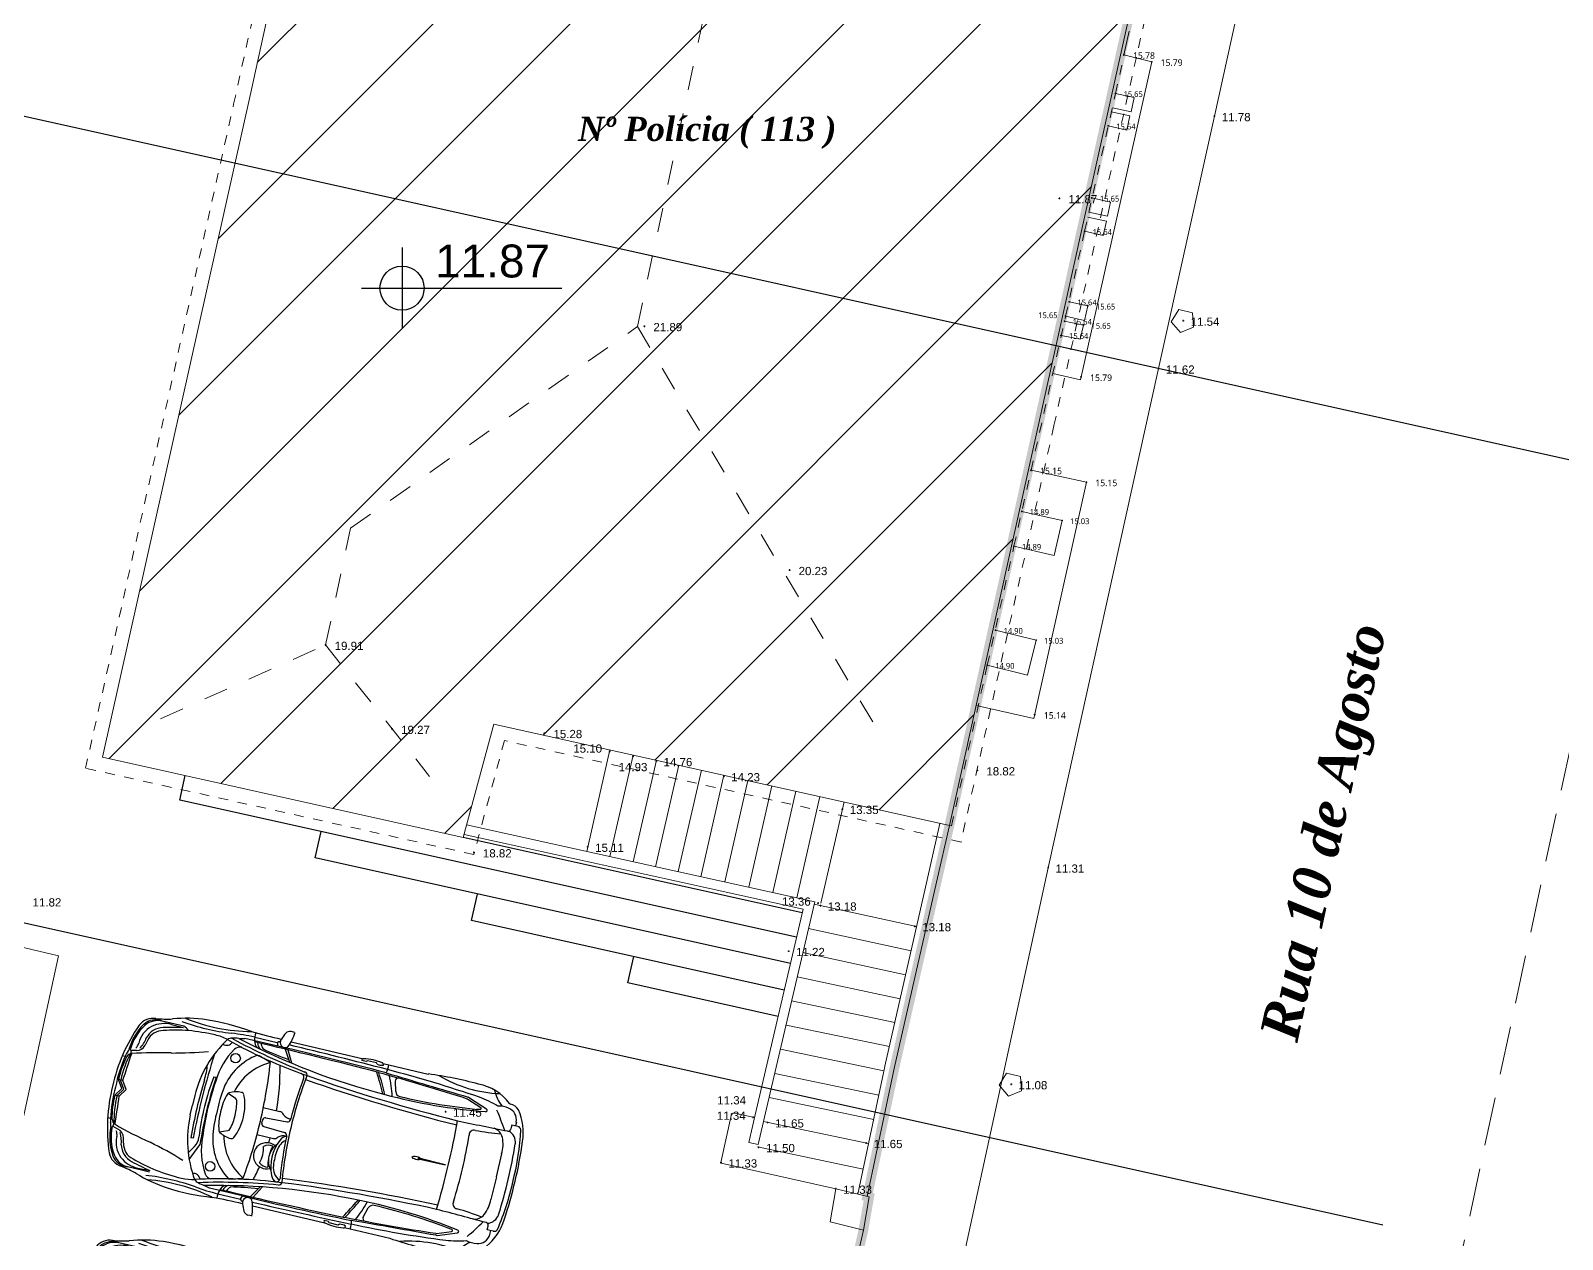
# Model space of a CAD drawing. Header units: millimetres. Extents: x 1778 to 2471, y 1406 to 1876.
# Drawn here: x 1857.87 to 1873.7, y 1525.9 to 1538.38 of the extents above; entities that cross this region are included whole.
import ezdxf
from ezdxf.enums import TextEntityAlignment as Align

# ---------------------------------------------------------------- set-up
doc = ezdxf.new("R2010")
doc.units = ezdxf.units.MM
for name, pattern in [('DASHED2', [0.375, 0.25, -0.125]), ('RAYITAS', [0.5, 0.25, -0.25]), ('TRAZOS', [0.75, 0.5, -0.25])]:
    doc.linetypes.add(name, pattern=pattern)
for name, color, linetype, lineweight in [('02_Lev_22abril2023', 7, 'Continuous', 0), ('05_Cerceas', 7, 'Continuous', 0), ('06_Soleiras', 7, 'Continuous', 0), ('10_Varandas_Pnts', 7, 'Continuous', 0), ('construcao', 6, 'Continuous', 0), ('cxs', 7, 'Continuous', 0), ('cxs_agua', 7, 'Continuous', 0), ('escadas_degraus', 7, 'Continuous', 0), ('lancil', 7, 'Continuous', 0), ('lancilete', 7, 'Continuous', 0), ('limite_estrema', 7, 'Continuous', 0), ('linha_cume', 7, 'Continuous', 0), ('muro', 7, 'Continuous', 0), ('pilares', 7, 'Continuous', 0), ('Pilares_suporte_varanda', 7, 'Continuous', 0), ('texto', 7, 'Continuous', 0), ('varanda', 7, 'Continuous', 0)]:
    doc.layers.add(name, color=color, linetype=linetype, lineweight=lineweight)
for name, color, linetype in [('ARQ_CONSTRUIR_VISTA', 30, 'Continuous'), ('ARQ_EXISNTENTE_VISTA', 9, 'Continuous'), ('ARQ_LINHA_CORTE', 4, 'Continuous'), ('ARQ_MOBILIARIO', 8, 'Continuous')]:
    doc.layers.add(name, color=color, linetype=linetype)
doc.layers.add('LIMITE_ARTIGO', color=7, linetype='Continuous', true_color=0xdb0000)
doc.styles.add('Arial', font='arial.ttf', dxfattribs={"height": 0.2})
doc.styles.add('Segoe UI', font='segoeui.ttf', dxfattribs={"height": 0.2})
doc.styles.add('Times New Roman', font='timesbi.ttf', dxfattribs={"height": 0.2})

# ---------------------------------------------------------------- blocks, each defined once
blk = doc.blocks.new('G$C5B2FF415')
for p, q in [((0.557, 4.119), (0.571, 4.172)), ((0.571, 4.172), (0.571, 4.184)), ((0.571, 4.172), (0.605, 4.172)), ((0.645, 4.218), (0.646, 4.248)), ((0.892, 4.184), (0.892, 4.23)), ((0.975, 4.176), (0.892, 4.23)), ((0.975, 4.153), (0.892, 4.207)), ((0.975, 4.131), (0.892, 4.184)), ((0.975, 4.176), (1.057, 4.23)), ((0.975, 4.153), (1.057, 4.207)), ((0.975, 4.131), (1.057, 4.184)), ((1.057, 4.184), (1.057, 4.23)), ((1.305, 4.218), (1.304, 4.248)), ((1.379, 4.172), (1.345, 4.172)), ((1.379, 4.172), (1.379, 4.184)), ((1.393, 4.119), (1.379, 4.172)), ((0.43, 4.03), (0.483, 4.043)), ((1.52, 4.03), (1.467, 4.043)), ((0.201, 3.699), (0.201, 3.928)), ((0.213, 3.827), (0.217, 3.699)), ((1.737, 3.827), (1.733, 3.699)), ((1.749, 3.699), (1.749, 3.928)), ((0.42, 3.329), (0.594, 3.256)), ((0.565, 3.307), (0.486, 3.355)), ((0.643, 3.34), (0.643, 3.366)), ((0.871, 3.424), (0.975, 3.424)), ((1.079, 3.424), (0.975, 3.424)), ((1.309, 3.277), (1.311, 3.254)), ((0.18, 2.707), (0.18, 3.056)), ((0.771, 3.094), (0.803, 3.01)), ((1.179, 3.094), (1.147, 3.01)), ((1.77, 2.707), (1.77, 3.056)), ((0.144, 2.96), (0.144, 2.721)), ((1.806, 2.96), (1.806, 2.721)), ((0.13, 2.708), (0.129, 2.694)), ((0.144, 2.721), (0.13, 2.708)), ((0.144, 2.721), (0.18, 2.707)), ((0.832, 2.707), (0.832, 2.531)), ((1.118, 2.707), (1.118, 2.531)), ((1.806, 2.721), (1.77, 2.707)), ((1.806, 2.721), (1.82, 2.708)), ((1.82, 2.708), (1.821, 2.694)), ((0.001, 2.567), (0, 2.609)), ((0.104, 2.583), (0.104, 1.814)), ((0.193, 2.626), (0.314, 2.551)), ((0.193, 2.597), (0.316, 2.531)), ((0.928, 2.657), (0.919, 2.435)), ((0.958, 2.686), (0.975, 2.686)), ((0.992, 2.686), (0.975, 2.686)), ((1.022, 2.657), (1.031, 2.435)), ((1.757, 2.597), (1.634, 2.531)), ((1.757, 2.626), (1.636, 2.551)), ((1.846, 2.583), (1.846, 1.814)), ((1.949, 2.567), (1.95, 2.609)), ((0.114, 1.771), (0.127, 1.783)), ((0.114, 1.676), (0.114, 1.771)), ((0.127, 1.783), (0.127, 1.829)), ((1.823, 1.783), (1.823, 1.829)), ((1.836, 1.771), (1.823, 1.783)), ((1.836, 1.676), (1.836, 1.771)), ((0.104, 1.608), (0.104, 1.127)), ((0.126, 1.664), (0.114, 1.676)), ((1.824, 1.664), (1.836, 1.676)), ((1.846, 1.608), (1.846, 1.127)), ((0.254, 1.444), (0.358, 1.414)), ((1.696, 1.444), (1.592, 1.414)), ((0.969, 1.025), (0.972, 0.743)), ((0.981, 1.025), (0.978, 0.743)), ((0.245, 0.655), (0.317, 0.458)), ((0.263, 0.669), (0.317, 0.52)), ((0.978, 0.743), (0.972, 0.743)), ((1.687, 0.669), (1.633, 0.52)), ((1.705, 0.655), (1.633, 0.458)), ((0.42, 0.102), (0.42, 0.166)), ((0.42, 0.166), (0.459, 0.166)), ((0.975, 0.2), (0.732, 0.2)), ((0.975, 0.2), (1.218, 0.2)), ((1.53, 0.166), (1.491, 0.166)), ((1.53, 0.102), (1.53, 0.166)), ((0.378, 0.128), (0.42, 0.128)), ((1.572, 0.128), (1.53, 0.128))]:
    blk.add_line(p, q)
for centre in [(0.401, 3.103), (1.549, 3.103)]:
    blk.add_circle(centre, 0.0493)
for centre, radius, start, end in [((0.949, 2.504), 1.77, 89.1552, 111.5972), ((1.001, 2.504), 1.77, 68.4028, 90.8448), ((0.373, 3.984), 0.182, 114.4682, 175.8659), ((0.589, 3.608), 0.588, 92.2622, 122.0185), ((0.589, 3.631), 0.553, 91.7959, 123.5392), ((0.477, 4.215), 0.103, 271.7017, 305.3604), ((0.464, 4.136), 0.0944, 281.6615, 349.6389), ((4.726, 2.914), 4.31, 163.2081, 168.618), ((0.54, 4.371), 0.177, 278.3429, 293.283), ((0.661, 4.14), 0.0639, 108.0567, 163.2399), ((-3.089, 48.136), 44.132, 274.7946, 275.176), ((0.885, 3.085), 1.122, 89.6159, 104.4323), ((0.653, 4.123), 0.0958, 94.5403, 116.5913), ((0.879, 3.22), 1.01, 89.256, 103.6374), ((0.914, 2.802), 1.441, 87.5618, 100.7272), ((1.036, 2.802), 1.441, 79.2728, 92.4382), ((1.071, 3.22), 1.01, 76.3626, 90.744), ((1.065, 3.085), 1.122, 75.5677, 90.3841), ((5.039, 48.136), 44.132, 264.824, 265.2054), ((1.297, 4.123), 0.0958, 63.4087, 85.4597), ((1.289, 4.14), 0.0639, 16.7601, 71.9433), ((1.41, 4.371), 0.177, 246.717, 261.6571), ((-2.776, 2.914), 4.31, 11.382, 16.7919), ((1.361, 3.631), 0.553, 56.4608, 88.2041), ((1.361, 3.608), 0.588, 57.9815, 87.7378), ((1.486, 4.136), 0.0944, 190.3611, 258.3385), ((1.473, 4.215), 0.103, 234.6396, 268.2983), ((1.577, 3.984), 0.182, 4.1341, 65.5318), ((-1.143, 4.196), 1.349, 344.2701, 351.5641), ((0.38, 3.957), 0.181, 124.3398, 189.2537), ((0.409, 3.926), 0.208, 127.341, 179.5398), ((0.521, 3.829), 0.309, 141.1385, 180.3584), ((0.461, 3.853), 0.203, 104.9565, 165.3419), ((0.475, 3.856), 0.256, 88.8661, 139.4669), ((0.469, 3.855), 0.18, 102.4994, 166.893), ((0.373, 4.351), 0.304, 276.6695, 300.5755), ((1.577, 4.351), 0.304, 239.4245, 263.3305), ((1.475, 3.856), 0.256, 40.5331, 91.1339), ((1.481, 3.855), 0.18, 13.107, 77.5006), ((1.489, 3.853), 0.203, 14.6581, 75.0435), ((1.541, 3.926), 0.208, 0.4602, 52.659), ((1.429, 3.829), 0.309, 359.6416, 38.8615), ((1.57, 3.957), 0.181, 350.7463, 55.6602), ((3.093, 4.196), 1.349, 188.4359, 195.7299), ((1.484, 3.372), 1.405, 160.9987, 175.3851), ((2.197, 3.35), 2.01, 163.9978, 170.0156), ((1.834, 3.401), 1.617, 162.1936, 171.4323), ((0.116, 3.401), 1.617, 8.5677, 17.8064), ((-0.247, 3.35), 2.01, 9.9844, 16.0022), ((0.466, 3.372), 1.405, 4.6149, 19.0013), ((-1.686, 3.415), 1.827, 347.1188, 9.0619), ((-2.187, 3.459), 2.361, 353.751, 6.5838), ((2.378, 3.347), 2.163, 172.1713, 179.6074), ((-3.948, 4.815), 4.572, 341.8416, 346.719), ((5.898, 4.815), 4.572, 193.281, 198.1584), ((1.628, 3.732), 0.125, 313.9752, 344.8195), ((-0.428, 3.347), 2.163, 0.3926, 7.8287), ((4.137, 3.459), 2.361, 173.4162, 186.249), ((3.636, 3.415), 1.827, 170.9381, 192.8812), ((2.596, 3.308), 2.519, 175.9648, 186.8475), ((-0.646, 3.308), 2.519, 353.1525, 4.0352), ((0.788, 3.365), 0.573, 180.3265, 193.925), ((0.889, 2.229), 1.196, 90.8464, 123.3569), ((0.945, -1.888), 5.262, 86.5902, 93.2847), ((0.96, -4.195), 7.542, 85.5857, 92.4053), ((1.061, 2.229), 1.196, 56.6431, 89.1536), ((1.317, 4.036), 0.673, 264.9126, 278.607), ((1.162, 3.365), 0.573, 346.075, 359.6735), ((2.117, 2.95), 1.973, 172.6618, 179.7035), ((0.648, 3.056), 0.458, 163.5297, 172.4146), ((0.284, 3.171), 0.0766, 132.9073, 168.7824), ((-5.97, 1.502), 6.404, 7.8099, 15.2502), ((-4.429, 1.846), 4.861, 5.8717, 16.5171), ((0.225, 3.237), 0.0675, 288.9534, 22.3969), ((0.71, 2.506), 0.743, 92.4107, 122.2547), ((0.643, 3.422), 0.139, 235.6804, 280.5754), ((0.941, -1.125), 4.395, 85.1746, 94.5353), ((0.958, 0.831), 2.471, 81.8363, 96.7239), ((1.055, -0.658), 3.924, 91.1623, 95.5034), ((0.895, -0.658), 3.924, 84.4966, 88.8377), ((1.24, 2.506), 0.743, 57.7453, 87.5893), ((6.379, 1.846), 4.861, 163.4829, 174.1283), ((7.919, 1.502), 6.404, 164.7498, 172.1901), ((1.724, 3.237), 0.0675, 157.6031, 251.0466), ((1.666, 3.171), 0.0766, 11.2176, 47.0927), ((1.302, 3.056), 0.458, 7.5854, 16.4703), ((-0.167, 2.95), 1.973, 0.2965, 7.3382), ((-5.913, 2.73), 6.014, 359.604, 2.6469), ((-0.429, 3.221), 0.631, 344.8312, 350.5165), ((-6.648, 1.367), 7.062, 1.2169, 14.3507), ((0.357, 3.066), 0.0805, 122.7577, 179.5281), ((0.825, 2.549), 0.61, 99.0289, 146.0547), ((0.87, 2.481), 0.571, 102.8031, 152.7333), ((0.92, 1.803), 1.362, 87.6899, 98.0538), ((1.026, 2.947), 0.296, 152.1558, 177.1871), ((0.791, 3.071), 0.0302, 107.724, 152.1558), ((0.954, 2.559), 0.568, 87.9266, 107.724), ((0.831, 3.021), 0.0302, 200.8794, 253.9558), ((1.03, 1.803), 1.362, 81.9462, 92.3101), ((0.996, 2.559), 0.568, 72.276, 92.0734), ((1.119, 3.021), 0.0302, 286.0442, 339.1206), ((1.159, 3.071), 0.0302, 27.8442, 72.276), ((0.924, 2.947), 0.296, 2.8129, 27.8442), ((1.08, 2.481), 0.571, 27.2667, 77.1969), ((1.125, 2.549), 0.61, 33.9453, 80.9711), ((8.598, 1.367), 7.062, 165.6493, 178.7831), ((1.593, 3.066), 0.0805, 0.4719, 57.2423), ((2.379, 3.221), 0.631, 189.4835, 195.1688), ((7.863, 2.73), 6.014, 177.3531, 180.396), ((0.125, 2.768), 0.193, 73.3462, 98.3565), ((0.165, 2.864), 0.0899, 27.9735, 80.0401), ((45.403, 2.801), 45.211, 179.8113, 181.4863), ((0.158, 2.815), 0.111, 32.5876, 71.9118), ((0.166, 2.785), 0.0993, 40.1578, 74.5523), ((-2.682, 2.231), 2.989, 6.456, 11.9306), ((1.109, 3.049), 0.806, 191.3724, 202.2895), ((0.76, 2.96), 0.0302, 177.1871, 245.6875), ((0.968, 3.419), 0.534, 245.6875, 270.796), ((0.965, 3.485), 0.513, 253.9558, 271.1478), ((0.985, 3.485), 0.513, 268.8522, 286.0442), ((0.982, 3.419), 0.534, 269.204, 294.3125), ((1.19, 2.96), 0.0302, 294.3125, 2.8129), ((0.841, 3.049), 0.806, 337.7105, 348.6276), ((4.632, 2.231), 2.989, 168.0694, 173.544), ((1.792, 2.815), 0.111, 108.0882, 147.4124), ((1.785, 2.864), 0.0899, 99.9599, 152.0265), ((1.784, 2.785), 0.0993, 105.4477, 139.8422), ((-43.453, 2.801), 45.211, 358.5137, 0.1887), ((1.825, 2.768), 0.193, 81.6435, 106.6538), ((0.125, 2.642), 0.0515, 38.4599, 116.8526), ((29.811, 2.423), 29.632, 179.4519, 181.6821), ((0.987, 7.797), 5.093, 262.9608, 269.8623), ((0.641, 2.561), 0.135, 332.3718, 207.6282), ((0.963, 7.797), 5.093, 270.1377, 277.0392), ((-27.861, 2.423), 29.632, 358.3179, 0.5481), ((1.825, 2.642), 0.0515, 63.1474, 141.5401), ((0.062, 2.603), 0.0621, 120.3579, 174.9305), ((-0.014, 2.998), 0.432, 271.9046, 294.2864), ((0.211, 2.344), 0.361, 107.7207, 120.054), ((62.029, 2.925), 61.889, 180.30503, 181.27539), ((0.12, 2.64), 0.0567, 321.2436, 37.1913), ((0.987, 5.066), 2.505, 255.6536, 259.1123), ((0.636, 2.341), 0.194, 88.2466, 133.5706), ((0.641, 2.541), 0.113, 140.0298, 191.1301), ((0.615, 2.287), 0.248, 89.1142, 110.2514), ((0.647, 2.888), 0.289, 251.3291, 269), ((0.637, 2.888), 0.289, 270.8515, 288.5224), ((0.647, 2.341), 0.194, 46.4294, 91.7534), ((0.668, 2.287), 0.248, 69.7486, 90.8858), ((0.642, 2.541), 0.113, 348.8699, 39.9702), ((0.987, 5.066), 2.505, 265.1619, 266.4419), ((0.958, 2.655), 0.0302, 90, 177.7848), ((0.992, 2.655), 0.0302, 2.2152, 90), ((0.962, 5.066), 2.505, 273.5581, 284.3464), ((1.83, 2.64), 0.0567, 142.8087, 218.7564), ((1.964, 2.998), 0.432, 245.7136, 268.0954), ((-60.079, 2.925), 61.889, 358.72461, 359.69497), ((1.739, 2.344), 0.361, 59.946, 72.2793), ((1.888, 2.603), 0.0621, 5.0695, 59.6421), ((0.493, 2.372), 0.0993, 112.9469, 160.0706), ((0.44, 2.411), 0.0403, 186.6291, 277.5391), ((0.975, -1.657), 4.04, 90, 97.9974), ((0.569, 2.314), 0.154, 93.7485, 157.4728), ((0.975, -1.634), 4.04, 91.2142, 97.5391), ((0.641, 2.061), 0.443, 65.1623, 114.8752), ((0.641, 1.673), 0.8, 84.0804, 95.9196), ((0.714, 2.314), 0.154, 35.6802, 86.2515), ((0.792, 2.373), 0.0973, 19.6618, 68.5694), ((0.886, 2.533), 0.0541, 181.5975, 233.8415), ((0.788, 2.422), 0.0947, 352.5059, 45.4173), ((0.889, 2.436), 0.0302, 271.2142, 357.7848), ((0.975, -1.657), 4.04, 82.0026, 90), ((1.061, 2.436), 0.0302, 182.2152, 268.7858), ((0.975, -1.634), 4.04, 82.4609, 88.7858), ((1.162, 2.422), 0.0947, 134.5827, 190.0385), ((1.064, 2.533), 0.0541, 306.1585, 358.4025), ((1.51, 2.411), 0.0403, 262.4609, 353.3709), ((0.408, 2.377), 0.0339, 187.8099, 277.9974), ((-17.723, 0.433), 18.23, 0.9122, 6.0135), ((-17.723, 0.433), 18.274, 0.9029, 6.0177), ((19.673, 0.433), 18.274, 173.9823, 179.0971), ((19.673, 0.433), 18.23, 173.9865, 179.0878), ((1.542, 2.377), 0.0339, 262.0026, 352.1901), ((0.574, 1.705), 0.482, 166.9395, 190.2884), ((0.124, 1.808), 0.0212, 83.3964, 164.6416), ((1.826, 1.808), 0.0212, 15.3584, 96.6036), ((1.376, 1.705), 0.482, 349.7116, 13.0605), ((0.121, 1.622), 0.0225, 188.6585, 271.0844), ((-0.018, 1.64), 0.146, 343.6855, 9.4958), ((1.91, 4.471), 3.295, 238.8887, 242.9734), ((1.047, 2.928), 1.547, 237.1155, 245.773), ((22.871, 2.448), 22.678, 182.0711, 184.4881), ((0.902, 2.928), 1.547, 294.227, 302.8845), ((0.04, 4.471), 3.295, 297.0266, 301.1113), ((-20.921, 2.448), 22.678, 355.5119, 357.9289), ((1.968, 1.64), 0.146, 170.5042, 196.3145), ((1.829, 1.622), 0.0225, 268.9156, 351.3415), ((0.125, 1.833), 0.288, 265.828, 283.4857), ((12.643, 1.816), 12.49, 181.233, 185.7797), ((-160.247, -8.038), 160.725, 3.10627, 3.42132), ((0.797, 2.741), 1.359, 244.4942, 253.5448), ((0.246, 1.415), 0.0298, 73.7424, 182.6125), ((-5.375, 1.349), 5.79, 351.1835, 1.6624), ((7.325, 1.349), 5.79, 178.3376, 188.8165), ((1.153, 2.741), 1.359, 286.4552, 295.5058), ((1.704, 1.415), 0.0298, 357.3875, 106.2576), ((162.197, -8.038), 160.725, 176.57868, 176.89373), ((-10.693, 1.816), 12.49, 354.2203, 358.767), ((1.825, 1.833), 0.288, 256.5143, 274.172), ((-5.393, 1.349), 5.79, 351.7972, 0.1262), ((0.342, 1.361), 0.0548, 0.1262, 73.7424), ((1.608, 1.361), 0.0548, 106.2576, 179.8738), ((7.343, 1.349), 5.79, 179.8738, 188.2028), ((4.236, 0.729), 4.152, 174.5223, 181.7999), ((0.089, 1.127), 0.0151, 354.5223, 0), ((1.861, 1.127), 0.0151, 180, 185.4777), ((-2.286, 0.729), 4.152, 358.2001, 5.4777), ((-1.171, 0.616), 1.327, 348.953, 17.5453), ((0.975, 1.025), 0.00613, 0, 180), ((3.121, 0.616), 1.327, 162.4547, 191.047), ((0.297, 0.674), 0.0548, 183.1063, 200.0825), ((0.277, 0.674), 0.0151, 184.4881, 200.0825), ((-30.635, 1.372), 31.146, 357.8333, 358.805), ((0.975, 9.429), 8.719, 266.9078, 270), ((0.975, 9.429), 8.719, 270, 273.0922), ((32.585, 1.372), 31.146, 181.195, 182.1667), ((1.673, 0.674), 0.0151, 339.9175, 355.5119), ((1.653, 0.674), 0.0548, 339.9175, 356.8937), ((0.605, 0.574), 0.519, 177.271, 220.0238), ((1.604, 0.751), 1.401, 187.9034, 196.5928), ((0.327, 0.524), 0.0107, 200.0825, 351.7972), ((-1.828, 0.62), 2.389, 351.2057, 357.593), ((0.611, 0.521), 0.0525, 78.5656, 180.9647), ((0.967, 4.951), 4.392, 265.4862, 270.1038), ((0.983, 4.951), 4.392, 269.8962, 274.5138), ((1.339, 0.521), 0.0525, 359.0353, 101.4344), ((3.778, 0.62), 2.389, 182.407, 188.7943), ((1.623, 0.524), 0.0107, 188.2028, 339.9175), ((0.346, 0.751), 1.401, 343.4072, 352.0966), ((1.345, 0.574), 0.519, 319.9762, 2.729), ((-0.04, 0.089), 0.365, 36.5934, 65.9123), ((0.49, 0.283), 0.238, 163.482, 190.6663), ((2.592, 3.526), 3.913, 234.2421, 237.5059), ((0.332, 0.463), 0.0151, 200.0825, 351.1835), ((0.621, 0.346), 0.127, 183.75, 244.4769), ((1.329, 0.346), 0.127, 295.5231, 356.25), ((-0.642, 3.526), 3.913, 302.4941, 305.7579), ((1.618, 0.463), 0.0151, 188.8165, 339.9175), ((1.46, 0.283), 0.238, 349.3337, 16.518), ((1.99, 0.089), 0.365, 114.0877, 143.4066), ((0.196, 0.231), 0.0151, 354.1068, 40.0238), ((0.357, 0.237), 0.146, 183.0414, 223.9934), ((0.386, 0.259), 0.131, 188.6093, 266.5186), ((0.459, 0.196), 0.0302, 270, 357.8333), ((0.615, 0.221), 0.136, 196.9315, 263.4147), ((0.712, 0.549), 0.349, 245.2888, 273.3089), ((1.238, 0.549), 0.349, 266.6911, 294.7112), ((1.334, 0.221), 0.136, 276.5853, 343.0685), ((1.491, 0.196), 0.0302, 182.1667, 270), ((1.564, 0.259), 0.131, 273.4814, 351.3907), ((1.593, 0.237), 0.146, 316.0066, 356.9586), ((1.754, 0.231), 0.0151, 139.9762, 185.8932), ((0.596, 0.584), 0.566, 232.508, 266.3604), ((0.46, 0.101), 0.0405, 178.5613, 249.0617), ((0.931, 2.851), 2.83, 260.129, 270.8951), ((0.978, 4.381), 4.381, 264.5334, 269.9657), ((0.975, 5.092), 5.019, 265.7147, 270), ((0.975, 5.092), 5.019, 270, 274.2853), ((1.019, 2.851), 2.83, 269.1049, 279.871), ((0.972, 4.381), 4.381, 270.0343, 275.4666), ((1.354, 0.584), 0.566, 273.6396, 307.492), ((1.49, 0.101), 0.0405, 290.9383, 1.4387)]:
    blk.add_arc(centre, radius, start, end)
blk.add_ellipse((0.974, 1.049), major_axis=(0, 0.0428), ratio=0.376876)

msp = doc.modelspace()

# ---------------------------------------------------------------- hatches: boundary and pattern name
at = {"layer": 'limite_estrema'}
h = msp.add_hatch(dxfattribs=at)
h.set_pattern_fill('', color=256, angle=60, style=0, pattern_type=0)
h.set_pattern_definition([(45, (63213.4419, -52392.5791), (-0.707106781, 0.707106781), [])])
h.paths.add_polyline_path([(1861.691, 1544.725), (1866.086, 1543.752), (1868.954, 1543.12), (1870.18, 1542.845), (1867.364, 1530.174), (1862.657, 1531.22), (1862.341, 1530.05), (1858.613, 1530.879), (1860.145, 1537.746)], flags=0)

# ---------------------------------------------------------------- linework, layer by layer
at = {"layer": '02_Lev_22abril2023', "linetype": 'Continuous', "lineweight": 0}
for p, q in [((1870.094, 1537.5), (1870.111, 1537.5)), ((1870.102, 1537.492), (1870.102, 1537.509)), ((1869.772, 1535.387), (1869.789, 1535.387)), ((1869.781, 1535.378), (1869.781, 1535.395)), ((1869.516, 1534.892), (1869.533, 1534.892)), ((1869.524, 1534.883), (1869.524, 1534.9)), ((1863.846, 1530.939), (1863.863, 1530.939)), ((1863.854, 1530.93), (1863.854, 1530.947)), ((1864.087, 1530.888), (1864.104, 1530.888)), ((1864.095, 1530.88), (1864.095, 1530.897)), ((1864.326, 1530.837), (1864.343, 1530.837)), ((1864.334, 1530.829), (1864.334, 1530.846)), ((1865.025, 1530.681), (1865.042, 1530.681)), ((1865.033, 1530.673), (1865.033, 1530.69)), ((1866.25, 1530.343), (1866.267, 1530.343)), ((1866.259, 1530.334), (1866.259, 1530.351)), ((1863.619, 1529.952), (1863.636, 1529.952)), ((1863.628, 1529.944), (1863.628, 1529.961)), ((1868.376, 1529.737), (1868.393, 1529.737)), ((1868.384, 1529.729), (1868.384, 1529.746)), ((1865.999, 1529.371), (1866.016, 1529.371)), ((1866.007, 1529.363), (1866.007, 1529.38)), ((1866.023, 1529.345), (1866.04, 1529.345)), ((1866.031, 1529.337), (1866.031, 1529.354)), ((1866.999, 1529.131), (1867.016, 1529.131)), ((1867.008, 1529.123), (1867.008, 1529.14)), ((1865.695, 1528.875), (1865.712, 1528.875)), ((1865.704, 1528.866), (1865.704, 1528.883)), ((1867.994, 1527.499), (1868.011, 1527.499)), ((1868.003, 1527.49), (1868.003, 1527.507)), ((1862.15, 1527.216), (1862.167, 1527.216)), ((1862.159, 1527.207), (1862.159, 1527.224)), ((1865.106, 1527.19), (1865.123, 1527.19)), ((1865.114, 1527.181), (1865.114, 1527.198)), ((1865.327, 1527.159), (1865.344, 1527.159)), ((1865.335, 1527.15), (1865.335, 1527.167)), ((1865.478, 1527.105), (1865.495, 1527.105)), ((1865.486, 1527.096), (1865.486, 1527.113)), ((1865.385, 1526.849), (1865.402, 1526.849)), ((1865.393, 1526.841), (1865.393, 1526.858)), ((1866.497, 1526.891), (1866.514, 1526.891)), ((1866.505, 1526.883), (1866.505, 1526.9)), ((1864.996, 1526.691), (1865.013, 1526.691)), ((1865.004, 1526.682), (1865.004, 1526.699)), ((1866.182, 1526.419), (1866.199, 1526.419)), ((1866.191, 1526.411), (1866.191, 1526.428))]:
    msp.add_line(p, q, dxfattribs=at)
for p in [(1870.102, 1537.5), (1869.781, 1535.387), (1869.524, 1534.892), (1863.854, 1530.939), (1864.095, 1530.888), (1864.334, 1530.837), (1865.033, 1530.681), (1866.259, 1530.343), (1863.628, 1529.952), (1868.384, 1529.737), (1866.007, 1529.371), (1866.031, 1529.345), (1867.008, 1529.131), (1865.704, 1528.875), (1868.003, 1527.499), (1862.159, 1527.216), (1865.114, 1527.19), (1865.335, 1527.159), (1865.486, 1527.105), (1865.393, 1526.849), (1866.505, 1526.891), (1865.004, 1526.691), (1866.191, 1526.419)]:
    msp.add_point(p, dxfattribs=at)
at = {"layer": '05_Cerceas', "linetype": 'Continuous', "lineweight": 0}
for p, q in [((1864.204, 1535.331), (1864.221, 1535.331)), ((1864.212, 1535.322), (1864.212, 1535.339)), ((1865.704, 1532.811), (1865.721, 1532.811)), ((1865.712, 1532.803), (1865.712, 1532.82)), ((1860.91, 1532.038), (1860.927, 1532.038)), ((1860.919, 1532.029), (1860.919, 1532.046)), ((1861.597, 1531.17), (1861.614, 1531.17)), ((1861.605, 1531.161), (1861.605, 1531.178)), ((1867.644, 1530.742), (1867.661, 1530.742)), ((1867.653, 1530.734), (1867.653, 1530.751)), ((1862.442, 1529.895), (1862.459, 1529.895)), ((1862.45, 1529.886), (1862.45, 1529.903))]:
    msp.add_line(p, q, dxfattribs=at)
for p in [(1864.212, 1535.331), (1865.712, 1532.811), (1860.919, 1532.038), (1861.605, 1531.17), (1867.653, 1530.742), (1862.45, 1529.895)]:
    msp.add_point(p, dxfattribs=at)
at = {"layer": '06_Soleiras', "linetype": 'Continuous', "lineweight": 0}
for p, q in [((1868.493, 1536.651), (1868.51, 1536.651)), ((1868.501, 1536.643), (1868.501, 1536.66)), ((1863.171, 1531.127), (1863.188, 1531.127)), ((1863.179, 1531.118), (1863.179, 1531.135))]:
    msp.add_line(p, q, dxfattribs=at)
for p in [(1868.501, 1536.651), (1863.179, 1531.127)]:
    msp.add_point(p, dxfattribs=at)
at = {"layer": '10_Varandas_Pnts', "linetype": 'Continuous', "lineweight": 0}
for p, q in [((1869.159, 1538.135), (1869.176, 1538.135)), ((1869.168, 1538.126), (1869.168, 1538.143)), ((1869.445, 1538.061), (1869.462, 1538.061)), ((1869.454, 1538.053), (1869.454, 1538.07)), ((1868.716, 1534.806), (1868.733, 1534.806)), ((1868.724, 1534.797), (1868.724, 1534.814)), ((1868.199, 1533.843), (1868.216, 1533.843)), ((1868.208, 1533.834), (1868.208, 1533.851)), ((1868.77, 1533.719), (1868.787, 1533.719)), ((1868.779, 1533.711), (1868.779, 1533.728)), ((1868.238, 1531.318), (1868.255, 1531.318)), ((1868.247, 1531.309), (1868.247, 1531.326))]:
    msp.add_line(p, q, dxfattribs=at)
for p in [(1869.168, 1538.135), (1869.454, 1538.061), (1868.724, 1534.806), (1868.208, 1533.843), (1868.779, 1533.719), (1868.247, 1531.318)]:
    msp.add_point(p, dxfattribs=at)
at = {"layer": 'ARQ_CONSTRUIR_VISTA'}
for p, q in [((1861.708, 1536.142), (1861.708, 1535.306)), ((1861.29, 1535.724), (1863.359, 1535.724)), ((1859.411, 1530.435), (1859.467, 1530.689)), ((1865.785, 1529.019), (1859.411, 1530.435)), ((1860.812, 1529.837), (1860.873, 1530.111)), ((1865.844, 1529.272), (1862.341, 1530.05)), ((1865.721, 1528.746), (1860.812, 1529.837)), ((1862.427, 1529.191), (1862.488, 1529.465)), ((1865.658, 1528.473), (1862.427, 1529.191)), ((1864.042, 1528.546), (1864.103, 1528.819)), ((1865.594, 1528.201), (1864.042, 1528.546))]:
    msp.add_line(p, q, dxfattribs=at)
msp.add_circle((1861.708, 1535.724), 0.228, dxfattribs=at)
at = {"layer": 'ARQ_EXISNTENTE_VISTA', "linetype": 'TRAZOS', "lineweight": 9, "ltscale": 0.1}
for p, q in [((1859.968, 1537.624), (1861.579, 1544.893)), ((1869.471, 1538.891), (1868.444, 1534.301)), ((1869.081, 1537.734), (1869.168, 1538.135)), ((1868.761, 1536.311), (1869.081, 1537.734)), ((1858.438, 1530.764), (1859.968, 1537.624)), ((1868.565, 1535.433), (1868.761, 1536.311)), ((1868.208, 1533.843), (1868.565, 1535.433)), ((1868.444, 1534.301), (1867.484, 1530.002)), ((1868.031, 1533.057), (1868.208, 1533.843)), ((1867.755, 1531.828), (1868.031, 1533.057)), ((1867.755, 1531.828), (1867.386, 1530.169)), ((1862.767, 1531.05), (1862.449, 1529.873)), ((1867.484, 1530.002), (1862.767, 1531.05)), ((1862.449, 1529.873), (1858.438, 1530.764))]:
    msp.add_line(p, q, dxfattribs=at)
at = {"layer": 'ARQ_LINHA_CORTE'}
for p, q in [((1876.776, 1533.28), (1828.869, 1543.928)), ((1829.881, 1535.376), (1871.841, 1526.049))]:
    msp.add_line(p, q, dxfattribs=at)
at = {"layer": 'construcao', "linetype": 'Continuous', "lineweight": 9}
for p, q in [((1860.145, 1537.746), (1861.691, 1544.725)), ((1870.18, 1542.845), (1867.364, 1530.174)), ((1858.613, 1530.879), (1860.145, 1537.746)), ((1862.657, 1531.22), (1862.341, 1530.05)), ((1867.364, 1530.174), (1862.657, 1531.22)), ((1862.341, 1530.05), (1858.613, 1530.879)), ((1853.167, 1530.003), (1858.159, 1528.826)), ((1858.159, 1528.826), (1857.136, 1524.133))]:
    msp.add_line(p, q, dxfattribs=at)
at = {"layer": 'construcao', "linetype": 'RAYITAS', "lineweight": 5}
for p, q in [((1869.168, 1538.135), (1869.48, 1539.569)), ((1867.386, 1530.169), (1867.364, 1530.174))]:
    msp.add_line(p, q, dxfattribs=at)
at = {"layer": 'cxs', "linetype": 'Continuous', "lineweight": 0}
for points in [[(1869.733, 1535.502), (1869.656, 1535.377), (1869.751, 1535.265), (1869.887, 1535.321), (1869.876, 1535.468), (1869.733, 1535.502)], [(1867.955, 1527.614), (1867.878, 1527.489), (1867.973, 1527.377), (1868.109, 1527.433), (1868.098, 1527.58), (1867.955, 1527.614)]]:
    msp.add_lwpolyline(points, dxfattribs=at)
at = {"layer": 'cxs_agua', "linetype": 'Continuous', "lineweight": 5}
for points in [[(1869.733, 1535.502), (1869.656, 1535.377), (1869.751, 1535.265), (1869.887, 1535.321), (1869.876, 1535.468), (1869.733, 1535.502)], [(1867.955, 1527.614), (1867.878, 1527.489), (1867.973, 1527.377), (1868.109, 1527.433), (1868.098, 1527.58), (1867.955, 1527.614)]]:
    msp.add_lwpolyline(points, dxfattribs=at)
at = {"layer": 'escadas_degraus', "linetype": 'Continuous', "lineweight": 5}
for p, q in [((1863.857, 1530.953), (1863.617, 1529.904)), ((1864.098, 1530.9), (1863.857, 1529.851)), ((1864.336, 1530.847), (1864.096, 1529.798)), ((1864.569, 1530.795), (1864.329, 1529.747)), ((1864.802, 1530.743), (1864.562, 1529.696)), ((1865.035, 1530.691), (1864.795, 1529.644)), ((1865.283, 1530.636), (1865.043, 1529.59)), ((1865.531, 1530.581), (1865.291, 1529.535)), ((1865.779, 1530.526), (1865.539, 1529.48)), ((1866.027, 1530.471), (1865.788, 1529.425)), ((1866.275, 1530.416), (1866.036, 1529.371)), ((1867.025, 1529.128), (1865.967, 1529.359)), ((1866.968, 1528.877), (1865.909, 1529.11)), ((1866.912, 1528.629), (1865.851, 1528.86)), ((1866.855, 1528.381), (1865.792, 1528.611)), ((1866.8, 1528.137), (1865.734, 1528.361)), ((1866.744, 1527.888), (1865.676, 1528.111)), ((1866.688, 1527.638), (1865.618, 1527.862)), ((1866.635, 1527.387), (1865.56, 1527.612)), ((1866.582, 1527.137), (1865.502, 1527.363)), ((1865.004, 1526.691), (1865.114, 1527.19)), ((1865.143, 1527.202), (1865.351, 1527.155)), ((1865.368, 1527.228), (1865.291, 1526.899)), ((1865.465, 1527.205), (1865.388, 1526.876)), ((1866.529, 1526.886), (1865.444, 1527.114)), ((1866.473, 1526.623), (1865.382, 1526.852)), ((1866.191, 1526.419), (1865.007, 1526.686))]:
    msp.add_line(p, q, dxfattribs=at)
for centre, radius, start, end in [((1865.135, 1527.179), 0.0234, 71.5331, 153.7715), ((1865.009, 1526.69), 0.00471, 176.4606, 246.1968)]:
    msp.add_arc(centre, radius, start, end, dxfattribs=at)
at = {"layer": 'lancil', "linetype": 'Continuous', "lineweight": 9}
for p, q in [((1870.102, 1537.5), (1871.051, 1541.778)), ((1869.524, 1534.892), (1870.102, 1537.5)), ((1868.384, 1529.737), (1869.524, 1534.892)), ((1867.514, 1525.728), (1868.384, 1529.737))]:
    msp.add_line(p, q, dxfattribs=at)
at = {"layer": 'lancilete', "linetype": 'TRAZOS', "lineweight": 5}
msp.add_line((1872.583, 1525.405), (1874.246, 1533.144), dxfattribs=at)
at = {"layer": 'LIMITE_ARTIGO', "linetype": 'DASHED2', "const_width": 0.1}
msp.add_lwpolyline([(1865.718, 1522.671), (1866.476, 1525.994), (1866.535, 1526.335), (1866.515, 1526.34), (1866.795, 1527.663), (1867.232, 1529.589), (1867.364, 1530.174), (1870.18, 1542.845), (1868.954, 1543.12), (1866.086, 1543.752), (1861.691, 1544.725), (1861.437, 1544.784), (1860.265, 1545.052), (1859.514, 1545.264), (1857.842, 1545.746), (1856.54, 1546.118), (1854.692, 1546.652), (1853.421, 1547.012), (1852.977, 1547.139), (1851.491, 1542.91), (1850.612, 1540.646), (1848.514, 1541.36), (1846.848, 1541.897), (1844.056, 1542.775)], dxfattribs=at)
at = {"layer": 'linha_cume', "linetype": 'RAYITAS', "lineweight": 20}
for p, q in [((1864.141, 1535.326), (1865.066, 1539.649)), ((1861.177, 1533.244), (1864.141, 1535.326)), ((1864.141, 1535.326), (1866.576, 1531.237)), ((1860.919, 1532.038), (1861.177, 1533.244)), ((1859.214, 1531.276), (1860.919, 1532.038)), ((1860.919, 1532.038), (1861.993, 1530.68))]:
    msp.add_line(p, q, dxfattribs=at)
at = {"layer": 'muro', "linetype": 'Continuous', "lineweight": 5}
for p, q in [((1864.567, 1529.695), (1862.375, 1530.178)), ((1867.266, 1530.195), (1867.134, 1529.611)), ((1867.364, 1530.174), (1867.232, 1529.589)), ((1864.546, 1529.597), (1862.349, 1530.081)), ((1865.973, 1529.385), (1864.567, 1529.695)), ((1865.852, 1529.309), (1864.546, 1529.597)), ((1867.134, 1529.611), (1866.698, 1527.685)), ((1867.232, 1529.589), (1866.795, 1527.663)), ((1865.973, 1529.385), (1865.465, 1527.205)), ((1865.852, 1529.309), (1865.368, 1527.228)), ((1866.698, 1527.684), (1866.418, 1526.364)), ((1866.795, 1527.663), (1866.515, 1526.34)), ((1865.388, 1526.876), (1865.291, 1526.899)), ((1866.191, 1526.419), (1866.133, 1526.078)), ((1866.191, 1526.419), (1866.535, 1526.335)), ((1866.535, 1526.335), (1866.476, 1525.994)), ((1866.133, 1526.078), (1866.476, 1525.994)), ((1866.476, 1525.994), (1865.718, 1522.671))]:
    msp.add_line(p, q, dxfattribs=at)
at = {"layer": 'pilares', "linetype": 'Continuous', "lineweight": 5}
for p, q in [((1869.081, 1537.734), (1869.273, 1537.692)), ((1869.048, 1537.588), (1869.241, 1537.545)), ((1869.241, 1537.545), (1869.273, 1537.692)), ((1869.037, 1537.546), (1869.23, 1537.504)), ((1869.198, 1537.357), (1869.23, 1537.504)), ((1869.005, 1537.4), (1869.198, 1537.357)), ((1868.837, 1536.655), (1869.03, 1536.612)), ((1868.804, 1536.509), (1868.997, 1536.466)), ((1868.997, 1536.466), (1869.03, 1536.612)), ((1868.761, 1536.311), (1868.954, 1536.268)), ((1868.794, 1536.458), (1868.987, 1536.415)), ((1868.954, 1536.268), (1868.987, 1536.415)), ((1868.603, 1535.582), (1868.796, 1535.54)), ((1868.76, 1535.389), (1868.796, 1535.54)), ((1868.554, 1535.383), (1868.749, 1535.342)), ((1868.565, 1535.433), (1868.76, 1535.389)), ((1868.518, 1535.236), (1868.715, 1535.195)), ((1868.715, 1535.195), (1868.749, 1535.342)), ((1868.111, 1533.417), (1868.528, 1533.323)), ((1868.528, 1533.323), (1868.447, 1532.963)), ((1868.031, 1533.057), (1868.447, 1532.963)), ((1867.84, 1532.19), (1868.26, 1532.088)), ((1868.26, 1532.088), (1868.172, 1531.727)), ((1867.755, 1531.828), (1868.172, 1531.727))]:
    msp.add_line(p, q, dxfattribs=at)
at = {"layer": 'Pilares_suporte_varanda', "linetype": 'Continuous', "lineweight": 0}
for p, q in [((1869.073, 1537.734), (1869.088, 1537.734)), ((1869.081, 1537.727), (1869.081, 1537.742)), ((1868.998, 1537.4), (1869.013, 1537.4)), ((1869.005, 1537.392), (1869.005, 1537.407)), ((1868.829, 1536.655), (1868.844, 1536.655)), ((1868.837, 1536.648), (1868.837, 1536.663)), ((1868.754, 1536.311), (1868.769, 1536.311)), ((1868.761, 1536.304), (1868.761, 1536.319)), ((1868.596, 1535.582), (1868.611, 1535.582)), ((1868.603, 1535.575), (1868.603, 1535.59)), ((1868.788, 1535.54), (1868.803, 1535.54)), ((1868.796, 1535.532), (1868.796, 1535.547)), ((1868.546, 1535.383), (1868.561, 1535.383)), ((1868.554, 1535.375), (1868.554, 1535.39)), ((1868.557, 1535.433), (1868.572, 1535.433)), ((1868.565, 1535.425), (1868.565, 1535.44)), ((1868.51, 1535.236), (1868.525, 1535.236)), ((1868.518, 1535.229), (1868.518, 1535.244)), ((1868.742, 1535.342), (1868.757, 1535.342)), ((1868.749, 1535.335), (1868.749, 1535.35)), ((1868.104, 1533.417), (1868.119, 1533.417)), ((1868.111, 1533.41), (1868.111, 1533.425)), ((1868.521, 1533.323), (1868.536, 1533.323)), ((1868.528, 1533.315), (1868.528, 1533.33)), ((1868.023, 1533.057), (1868.038, 1533.057)), ((1868.031, 1533.05), (1868.031, 1533.065)), ((1867.84, 1532.182), (1867.84, 1532.197)), ((1867.833, 1532.19), (1867.848, 1532.19)), ((1868.252, 1532.088), (1868.267, 1532.088)), ((1868.26, 1532.08), (1868.26, 1532.095)), ((1867.747, 1531.828), (1867.762, 1531.828)), ((1867.755, 1531.821), (1867.755, 1531.836))]:
    msp.add_line(p, q, dxfattribs=at)
for p in [(1869.081, 1537.734), (1869.005, 1537.4), (1868.837, 1536.655), (1868.761, 1536.311), (1868.603, 1535.582), (1868.796, 1535.54), (1868.554, 1535.383), (1868.565, 1535.433), (1868.518, 1535.236), (1868.749, 1535.342), (1868.111, 1533.417), (1868.528, 1533.323), (1868.031, 1533.057), (1867.84, 1532.19), (1868.26, 1532.088), (1867.755, 1531.828)]:
    msp.add_point(p, dxfattribs=at)
at = {"layer": 'varanda', "linetype": 'Continuous', "lineweight": 5}
for p, q in [((1869.454, 1538.061), (1868.718, 1534.777)), ((1869.168, 1538.135), (1869.454, 1538.061)), ((1868.718, 1534.777), (1868.432, 1534.841)), ((1868.779, 1533.719), (1868.208, 1533.843)), ((1868.238, 1531.278), (1868.779, 1533.719)), ((1868.238, 1531.278), (1867.639, 1531.411))]:
    msp.add_line(p, q, dxfattribs=at)

# ---------------------------------------------------------------- block references
at = {"layer": 'ARQ_MOBILIARIO', "rotation": 76.7562071821053}
for p in [(1862.654, 1525.55), (1862.205, 1523.259)]:
    msp.add_blockref('G$C5B2FF415', p, dxfattribs=at)

# ---------------------------------------------------------------- texts
at = {"layer": '02_Lev_22abril2023', "style": 'Arial'}
for s, p in [('11.78', (1870.179, 1537.448)), ('11.54', (1869.857, 1535.335)), ('11.62', (1869.601, 1534.84)), ('15.10', (1863.478, 1530.925)), ('14.76', (1864.411, 1530.785)), ('14.23', (1865.11, 1530.629)), ('13.35', (1866.335, 1530.291)), ('15.11', (1863.704, 1529.9)), ('11.31', (1868.461, 1529.685)), ('13.18', (1866.108, 1529.293)), ('13.18', (1867.084, 1529.08)), ('11.22', (1865.78, 1528.823)), ('11.08', (1868.079, 1527.447)), ('11.45', (1862.235, 1527.164)), ('11.65', (1865.563, 1527.053)), ('11.50', (1865.47, 1526.798)), ('11.65', (1866.582, 1526.84)), ('11.33', (1865.081, 1526.639)), ('11.33', (1866.267, 1526.368))]:
    msp.add_text(s, height=0.085, dxfattribs=at).set_placement(p)
for s, p in [('14.93', (1864.095, 1530.708)), ('11.34', (1865.114, 1527.266))]:
    msp.add_text(s, height=0.085, dxfattribs=at).set_placement(p, align=Align.BOTTOM_CENTER)
for s, p in [('13.36', (1865.931, 1529.319)), ('11.34', (1865.259, 1527.107))]:
    msp.add_text(s, height=0.085, dxfattribs=at).set_placement(p, align=Align.BOTTOM_RIGHT)
at = {"layer": '05_Cerceas', "style": 'Arial'}
for s, p in [('21.89', (1864.306, 1535.279)), ('20.23', (1865.806, 1532.759)), ('19.91', (1861.012, 1531.986)), ('19.27', (1861.699, 1531.118)), ('18.82', (1867.746, 1530.69)), ('18.82', (1862.544, 1529.843))]:
    msp.add_text(s, height=0.085, dxfattribs=at).set_placement(p)
at = {"layer": '06_Soleiras', "style": 'Arial'}
for s, p in [('11.87', (1868.595, 1536.6)), ('15.28', (1863.273, 1531.075))]:
    msp.add_text(s, height=0.085, dxfattribs=at).set_placement(p)
at = {"layer": '10_Varandas_Pnts', "style": 'Segoe UI'}
for s, p in [('15.78', (1869.261, 1538.093)), ('15.79', (1869.547, 1538.02)), ('15.79', (1868.818, 1534.764)), ('15.15', (1868.301, 1533.801)), ('15.15', (1868.872, 1533.678)), ('15.14', (1868.34, 1531.276))]:
    msp.add_text(s, height=0.068, dxfattribs=at).set_placement(p)
at = {"layer": 'ARQ_CONSTRUIR_VISTA', "style": 'Arial'}
msp.add_text('11.87', height=0.34, dxfattribs=at).set_placement((1862.644, 1536.004), align=Align.MIDDLE_CENTER)
msp.add_text('11.82', height=0.085, dxfattribs=at).set_placement((1857.891, 1529.336))
at = {"layer": 'Pilares_suporte_varanda', "style": 'Segoe UI'}
for s, p in [('15.65', (1869.163, 1537.698)), ('15.64', (1869.088, 1537.363)), ('15.65', (1868.919, 1536.618)), ('15.64', (1868.844, 1536.274)), ('15.64', (1868.686, 1535.546)), ('15.65', (1868.878, 1535.503)), ('15.64', (1868.636, 1535.346)), ('15.65', (1868.832, 1535.305)), ('15.64', (1868.6, 1535.199)), ('14.89', (1868.194, 1533.381)), ('15.03', (1868.611, 1533.286)), ('14.89', (1868.113, 1533.021)), ('14.90', (1867.923, 1532.153)), ('15.03', (1868.342, 1532.051)), ('14.90', (1867.837, 1531.792))]:
    msp.add_text(s, height=0.06, dxfattribs=at).set_placement(p)
msp.add_text('15.65', height=0.06, dxfattribs=at).set_placement((1868.482, 1535.396), align=Align.BOTTOM_RIGHT)
at = {"layer": 'texto', "style": 'Times New Roman'}
msp.add_text(' Nº Polícia ( 113 ) ', height=0.25, dxfattribs=at).set_placement((1864.861, 1537.369), align=Align.MIDDLE_CENTER)
msp.add_text('Rua 10 de Agosto', height=0.4, rotation=77.8732, dxfattribs=at).set_placement((1871.224, 1530.107), align=Align.MIDDLE_CENTER)

doc.saveas('drawing.dxf')
